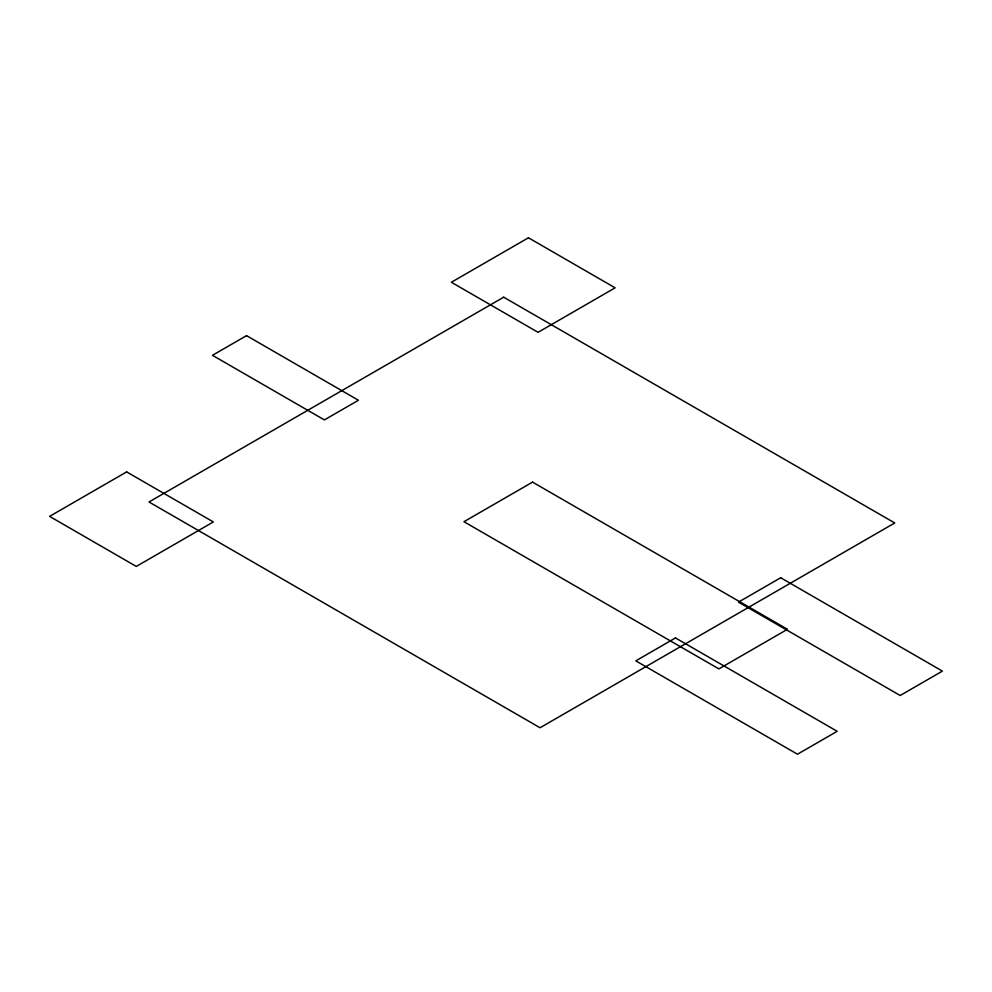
<?xml version="1.0" encoding="UTF-8"?>
<svg xmlns="http://www.w3.org/2000/svg" width="992" height="992" viewBox="0 0 992 992"><rect width="100%" height="100%" fill="white"/><g stroke="black" fill="none" stroke-linecap="round" stroke-linejoin="round"><path stroke-width="1.49" d="M246.524 335.643L212.474 355.31L324.384 419.914L358.434 400.26L246.524 335.643M528.438 237.782L451.385 282.261L538.073 332.32L615.127 287.829L528.438 237.782M126.654 471.894L49.6 516.373L136.288 566.432L213.342 521.941L126.654 471.894M503.688 297.191L148.986 501.977L540.057 727.756L894.747 522.97L503.688 297.191M532.555 482.112L463.958 521.705L718.878 668.893L787.474 629.288L532.555 482.112M675.478 637.943L635.798 660.858L797.494 754.218L837.186 731.302L675.478 637.943M780.692 577.753L738.457 602.144L900.166 695.504L942.4 671.113L780.692 577.753"/></g></svg>
